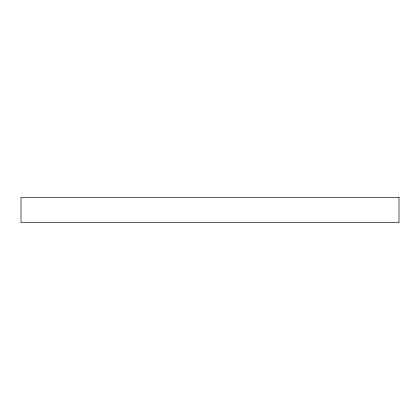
<?xml version="1.0" encoding="UTF-8"?>
<svg xmlns="http://www.w3.org/2000/svg" width="420" height="420" viewBox="0 0 420 420"><rect width="100%" height="100%" fill="white"/><g stroke="black" fill="none" stroke-linecap="round" stroke-linejoin="round"><path stroke-width="0.63" d="M399 197.4L21 197.4L21 222.6L399 222.6L399 197.4"/></g></svg>
